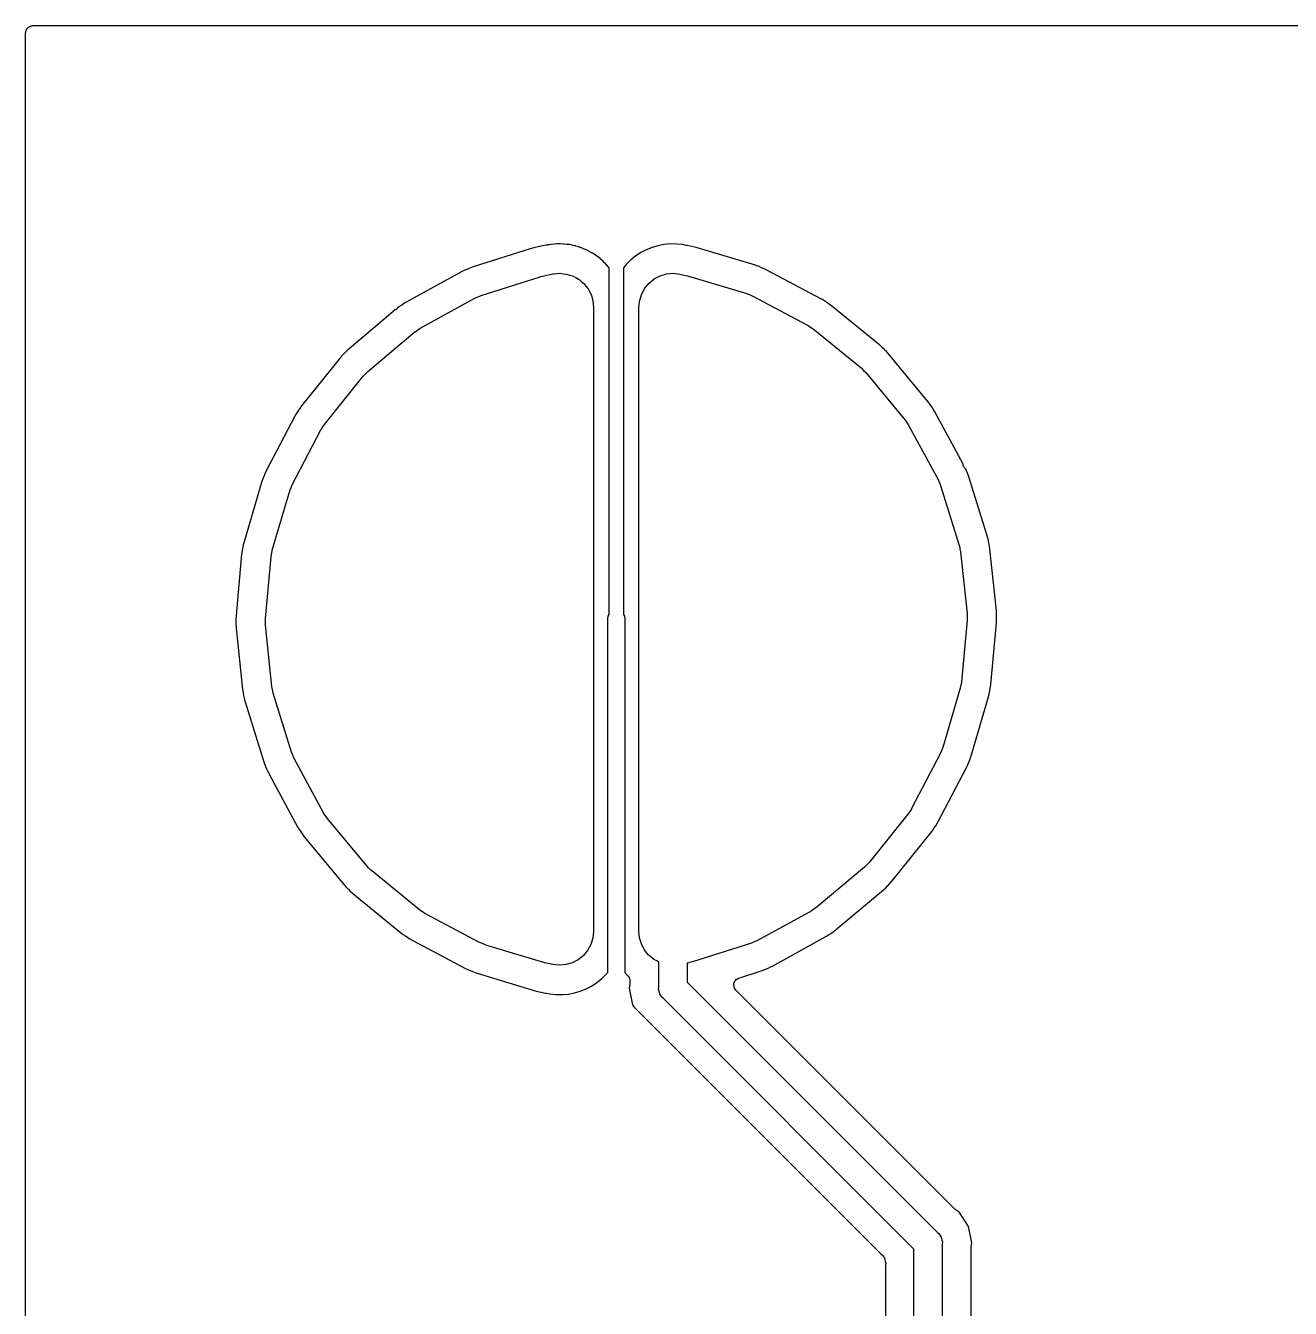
# Model space of a CAD drawing. Extents: x 40 to 174, y -137 to -40.
# Drawn here: x 39.58 to 61.89, y -62.15 to -39.53 of the extents above; entities that cross this region are included whole.
import ezdxf

# ---------------------------------------------------------------- set-up
doc = ezdxf.new("R2010")
doc.units = 0
doc.header["$MEASUREMENT"] = 0
doc.layers.add('BLACK', color=7, linetype='CONTINUOUS')

msp = doc.modelspace()

# ---------------------------------------------------------------- linework, layer by layer
at = {"layer": 'BLACK', "linetype": 'CONTINUOUS'}
for p, q in [((39.6072, -39.588), (39.6127, -39.5784)), ((39.6127, -39.5784), (39.6212, -39.5712)), ((39.6212, -39.5712), (39.6284, -39.5627)), ((39.6284, -39.5627), (39.638, -39.5572)), ((39.638, -39.5572), (39.6465, -39.55)), ((39.6465, -39.55), (39.6569, -39.5462)), ((39.6569, -39.5462), (39.6666, -39.5407)), ((39.6666, -39.5407), (39.6775, -39.5387)), ((39.6775, -39.5387), (39.6879, -39.5349)), ((39.6879, -39.5349), (39.6991, -39.5349)), ((39.6991, -39.5349), (39.71, -39.533)), ((39.71, -39.533), (153.54, -39.533)), ((39.583, -39.66), (39.5849, -39.6491)), ((39.583, -136.54), (39.583, -39.66)), ((39.5849, -39.6379), (39.5887, -39.6275)), ((39.5849, -39.6491), (39.5849, -39.6379)), ((39.5887, -39.6275), (39.5907, -39.6166)), ((39.5907, -39.6166), (39.5962, -39.6069)), ((39.5962, -39.6069), (39.6, -39.5965)), ((39.6, -39.5965), (39.6072, -39.588)), ((48.766, -43.4041), (48.6236, -43.4322)), ((48.7689, -43.4046), (48.766, -43.4041)), ((48.7799, -43.4025), (48.7689, -43.4046)), ((48.7911, -43.4023), (48.7799, -43.4025)), ((48.7914, -43.4023), (48.7911, -43.4023)), ((48.8017, -43.3984), (48.7914, -43.4023)), ((48.8122, -43.3964), (48.8017, -43.3984)), ((48.8125, -43.3963), (48.8122, -43.3964)), ((48.8122, -43.3964), (48.8122, -43.3964)), ((48.8126, -43.3963), (48.8125, -43.3963)), ((48.8459, -43.3917), (48.8126, -43.3963)), ((48.8461, -43.3917), (48.8459, -43.3917)), ((48.8462, -43.3917), (48.8461, -43.3917)), ((48.8523, -43.3908), (48.8462, -43.3917)), ((48.9026, -43.3867), (48.8523, -43.3908)), ((48.903, -43.3865), (48.9026, -43.3867)), ((48.9035, -43.3866), (48.903, -43.3865)), ((48.9508, -43.3823), (48.9035, -43.3866)), ((48.9521, -43.3823), (48.9508, -43.3823)), ((48.9536, -43.382), (48.9521, -43.3823)), ((48.9554, -43.3819), (48.9536, -43.382)), ((49.0115, -43.3827), (48.9554, -43.3819)), ((49.012, -43.3826), (49.0115, -43.3827)), ((49.0125, -43.3827), (49.012, -43.3826)), ((49.0689, -43.3831), (49.0125, -43.3827)), ((49.0706, -43.3833), (49.0689, -43.3831)), ((49.0722, -43.3836), (49.0706, -43.3833)), ((49.0734, -43.3836), (49.0722, -43.3836)), ((49.1206, -43.3889), (49.0734, -43.3836)), ((49.1211, -43.3889), (49.1206, -43.3889)), ((49.1216, -43.389), (49.1211, -43.3889)), ((49.1689, -43.394), (49.1216, -43.389)), ((49.1701, -43.3943), (49.1689, -43.394)), ((49.1716, -43.3943), (49.1701, -43.3943)), ((49.1734, -43.3945), (49.1716, -43.3943)), ((49.2287, -43.4063), (49.1734, -43.3945)), ((49.2292, -43.4063), (49.2287, -43.4063)), ((49.2296, -43.4065), (49.2292, -43.4063)), ((49.2845, -43.4178), (49.2296, -43.4065)), ((49.2863, -43.4183), (49.2845, -43.4178)), ((49.2877, -43.4189), (49.2863, -43.4183)), ((49.2889, -43.4191), (49.2877, -43.4189)), ((49.3341, -43.4335), (49.2889, -43.4191)), ((50.7347, -43.4131), (50.6342, -43.4427)), ((50.8466, -43.3918), (50.7347, -43.4131)), ((50.9508, -43.3823), (50.8466, -43.3918)), ((51.0648, -43.3831), (50.9508, -43.3823)), ((51.1689, -43.394), (51.0648, -43.3831)), ((51.2338, -43.4073), (51.1689, -43.394)), ((51.2405, -43.4075), (51.2338, -43.4073)), ((51.247, -43.4093), (51.2405, -43.4075)), ((51.251, -43.4097), (51.247, -43.4093)), ((51.3567, -43.4307), (51.251, -43.4097)), ((48.4982, -43.4642), (47.4614, -43.7932)), ((48.5022, -43.4629), (48.4982, -43.4642)), ((48.5067, -43.4615), (48.5022, -43.4629)), ((48.5654, -43.4467), (48.5067, -43.4615)), ((48.5655, -43.4466), (48.5654, -43.4467)), ((48.5682, -43.446), (48.5655, -43.4466)), ((48.5684, -43.4459), (48.5682, -43.446)), ((48.5687, -43.4459), (48.5684, -43.4459)), ((48.6236, -43.4322), (48.5687, -43.4459)), ((49.3346, -43.4336), (49.3341, -43.4335)), ((49.3351, -43.4338), (49.3346, -43.4336)), ((49.3805, -43.4479), (49.3351, -43.4338)), ((49.3816, -43.4484), (49.3805, -43.4479)), ((49.3832, -43.4487), (49.3816, -43.4484)), ((49.3849, -43.4492), (49.3832, -43.4487)), ((49.4366, -43.4715), (49.3849, -43.4492)), ((49.4371, -43.4716), (49.4366, -43.4715)), ((49.4375, -43.4719), (49.4371, -43.4716)), ((49.4893, -43.4936), (49.4375, -43.4719)), ((49.4909, -43.4945), (49.4893, -43.4936)), ((49.4922, -43.4954), (49.4909, -43.4945)), ((49.4933, -43.4958), (49.4922, -43.4954)), ((49.535, -43.5188), (49.4933, -43.4958)), ((49.5355, -43.519), (49.535, -43.5188)), ((49.5359, -43.5193), (49.5355, -43.519)), ((49.5776, -43.5418), (49.5359, -43.5193)), ((49.5785, -43.5425), (49.5776, -43.5418)), ((49.5799, -43.5431), (49.5785, -43.5425)), ((49.5816, -43.544), (49.5799, -43.5431)), ((49.6279, -43.5758), (49.5816, -43.544)), ((49.6284, -43.576), (49.6279, -43.5758)), ((49.6287, -43.5763), (49.6284, -43.576)), ((49.6755, -43.6079), (49.6287, -43.5763)), ((49.677, -43.6091), (49.6755, -43.6079)), ((49.678, -43.6101), (49.677, -43.6091)), ((49.679, -43.6108), (49.678, -43.6101)), ((49.7153, -43.6413), (49.679, -43.6108)), ((49.7157, -43.6415), (49.7153, -43.6413)), ((49.716, -43.6419), (49.7157, -43.6415)), ((49.7527, -43.6723), (49.716, -43.6419)), ((50.3405, -43.5962), (50.2589, -43.6618)), ((50.4358, -43.5338), (50.3405, -43.5962)), ((50.5286, -43.4853), (50.4358, -43.5338)), ((50.6342, -43.4427), (50.5286, -43.4853)), ((51.412, -43.4444), (51.3567, -43.4307)), ((52.4535, -43.7588), (51.412, -43.4444)), ((47.2651, -43.8761), (47.2609, -43.8784)), ((47.3203, -43.8499), (47.2651, -43.8761)), ((47.3634, -43.8321), (47.3203, -43.8499)), ((47.3642, -43.8316), (47.3634, -43.8321)), ((47.3651, -43.8314), (47.3642, -43.8316)), ((47.408, -43.8131), (47.3651, -43.8314)), ((47.4614, -43.7932), (47.408, -43.8131)), ((49.7535, -43.673), (49.7527, -43.6723)), ((49.7546, -43.6738), (49.7535, -43.673)), ((49.7561, -43.6751), (49.7546, -43.6738)), ((49.7953, -43.7152), (49.7561, -43.6751)), ((49.7957, -43.7155), (49.7953, -43.7152)), ((49.796, -43.7159), (49.7957, -43.7155)), ((49.8359, -43.7561), (49.796, -43.7159)), ((49.8372, -43.7576), (49.8359, -43.7561)), ((49.838, -43.7588), (49.8372, -43.7576)), ((49.8388, -43.7596), (49.838, -43.7588)), ((49.8684, -43.7966), (49.8388, -43.7596)), ((49.8688, -43.7969), (49.8684, -43.7966)), ((49.8691, -43.7973), (49.8688, -43.7969)), ((49.875, -43.8046), (49.8691, -43.7973)), ((49.875, -49.9165), (49.875, -43.8046)), ((50.1775, -43.7415), (50.125, -43.8041)), ((50.125, -43.8041), (50.125, -49.9165)), ((50.2589, -43.6618), (50.1775, -43.7415)), ((52.4572, -43.7599), (52.4535, -43.7588)), ((52.4618, -43.7613), (52.4572, -43.7599)), ((52.5192, -43.7825), (52.4618, -43.7613)), ((52.5621, -43.8008), (52.5192, -43.7825)), ((52.563, -43.801), (52.5621, -43.8008)), ((52.5637, -43.8015), (52.563, -43.801)), ((52.6069, -43.8193), (52.5637, -43.8015)), ((52.6585, -43.8436), (52.6069, -43.8193)), ((53.619, -44.3542), (52.6585, -43.8436)), ((47.2574, -43.8803), (46.3042, -44.4044)), ((47.2609, -43.8784), (47.2574, -43.8803)), ((47.6159, -44.2902), (48.6558, -43.9602)), ((48.6558, -43.9602), (48.6638, -43.9577)), ((48.6638, -43.9577), (48.6929, -43.952)), ((48.6929, -43.952), (48.7212, -43.9434)), ((48.7212, -43.9434), (48.8839, -43.9113)), ((48.8839, -43.9113), (48.8874, -43.9107)), ((48.8874, -43.9107), (48.8876, -43.9106)), ((48.8876, -43.9106), (48.8877, -43.9106)), ((48.8877, -43.9106), (48.8922, -43.9098)), ((48.8922, -43.9098), (48.9483, -43.9051)), ((48.9483, -43.9051), (49.0042, -43.9)), ((49.0042, -43.9), (49.0065, -43.9003)), ((49.0065, -43.9003), (49.0088, -43.9001)), ((49.0088, -43.9001), (49.0648, -43.9064)), ((49.0648, -43.9064), (49.1206, -43.9123)), ((49.1206, -43.9123), (49.1229, -43.9129)), ((49.1229, -43.9129), (49.1252, -43.9132)), ((49.1252, -43.9132), (49.1788, -43.9303)), ((49.1788, -43.9303), (49.2325, -43.9469)), ((49.2325, -43.9469), (49.2346, -43.948)), ((49.2346, -43.948), (49.2368, -43.9487)), ((49.2368, -43.9487), (49.286, -43.9758)), ((49.286, -43.9758), (49.3355, -44.0026)), ((49.3355, -44.0026), (49.3373, -44.0041)), ((49.3373, -44.0041), (49.3394, -44.0052)), ((49.3394, -44.0052), (49.3824, -44.0413)), ((49.3824, -44.0413), (49.4257, -44.0772)), ((49.4257, -44.0772), (49.4272, -44.079)), ((49.4272, -44.079), (49.429, -44.0805)), ((49.429, -44.0805), (49.4642, -44.1243)), ((50.5049, -44.161), (50.5802, -44.0713)), ((50.5802, -44.0713), (50.6715, -43.9979)), ((50.6715, -43.9979), (50.7752, -43.9437)), ((50.7752, -43.9437), (50.8876, -43.9106)), ((50.8876, -43.9106), (51.0042, -43.9)), ((51.0042, -43.9), (51.1206, -43.9123)), ((51.1206, -43.9123), (51.1426, -43.9191)), ((51.1426, -43.9191), (51.1438, -43.9191)), ((51.1438, -43.9191), (51.2587, -43.9418)), ((51.2587, -43.9418), (52.3032, -44.257)), ((47.5156, -44.3323), (47.5659, -44.3116)), ((47.5659, -44.3116), (47.6159, -44.2902)), ((49.4642, -44.1243), (49.4998, -44.168)), ((49.4998, -44.168), (49.5009, -44.17)), ((49.5009, -44.17), (49.5023, -44.1719)), ((49.5023, -44.1719), (49.5283, -44.2216)), ((49.5283, -44.2216), (49.5547, -44.2714)), ((49.5547, -44.2714), (49.5554, -44.2736)), ((49.5554, -44.2736), (49.5565, -44.2757)), ((49.5565, -44.2757), (49.5723, -44.3295)), ((50.4131, -44.3753), (50.4485, -44.2636)), ((50.4485, -44.2636), (50.5049, -44.161)), ((52.3032, -44.257), (52.3112, -44.2595)), ((52.3112, -44.2595), (52.3612, -44.281)), ((52.3612, -44.281), (52.4114, -44.3017)), ((52.4114, -44.3017), (53.3748, -44.8138)), ((46.1017, -44.5458), (45.2877, -45.2289)), ((46.1049, -44.5446), (46.1017, -44.5458)), ((46.1129, -44.5379), (46.1049, -44.5446)), ((46.1219, -44.5328), (46.1129, -44.5379)), ((46.1254, -44.53), (46.1219, -44.5328)), ((46.1328, -44.5214), (46.1254, -44.53)), ((46.1416, -44.5141), (46.1328, -44.5214)), ((46.142, -44.5134), (46.1416, -44.5141)), ((46.1768, -44.4875), (46.142, -44.5134)), ((46.2156, -44.4617), (46.1768, -44.4875)), ((46.2163, -44.4611), (46.2156, -44.4617)), ((46.2171, -44.4607), (46.2163, -44.4611)), ((46.2556, -44.4343), (46.2171, -44.4607)), ((46.3042, -44.4044), (46.2556, -44.4343)), ((46.5523, -44.862), (47.5083, -44.3363)), ((47.5083, -44.3363), (47.5156, -44.3323)), ((49.5723, -44.3295), (49.5886, -44.3835)), ((49.5886, -44.3835), (49.5888, -44.3858)), ((49.5888, -44.3858), (49.5895, -44.388)), ((49.5895, -44.388), (49.5945, -44.4439)), ((49.5945, -44.4439), (49.6, -44.5)), ((49.6, -44.5), (49.6, -55.5)), ((50.4, -44.5), (50.4001, -44.4916)), ((50.4, -55.5), (50.4, -44.5)), ((50.4001, -44.4916), (50.4131, -44.3753)), ((53.6223, -44.356), (53.619, -44.3542)), ((53.6267, -44.3583), (53.6223, -44.356)), ((53.6789, -44.3902), (53.6267, -44.3583)), ((53.7173, -44.4165), (53.6789, -44.3902)), ((53.7181, -44.4169), (53.7173, -44.4165)), ((53.7188, -44.4175), (53.7181, -44.4169)), ((53.7577, -44.4433), (53.7188, -44.4175)), ((53.8036, -44.4772), (53.7577, -44.4433)), ((54.6467, -45.1646), (53.8036, -44.4772)), ((45.6199, -45.6295), (46.4556, -44.9282)), ((46.4556, -44.9281), (46.4621, -44.9228)), ((46.4556, -44.9282), (46.4556, -44.9281)), ((46.4556, -44.9281), (46.4556, -44.9281)), ((46.4621, -44.9228), (46.5074, -44.8927)), ((46.5074, -44.8927), (46.5523, -44.862)), ((53.3748, -44.8138), (53.3822, -44.8178)), ((53.3822, -44.8178), (53.4271, -44.8485)), ((53.4271, -44.8485), (53.4723, -44.8786)), ((53.4723, -44.8786), (54.3179, -45.568)), ((45.2877, -45.2289), (45.2459, -45.2676)), ((54.6499, -45.1673), (54.6467, -45.1646)), ((54.6534, -45.1702), (54.6499, -45.1673)), ((54.6985, -45.2116), (54.6534, -45.1702)), ((54.7311, -45.2449), (54.6985, -45.2116)), ((45.1115, -45.413), (44.4508, -46.235)), ((45.1132, -45.4115), (45.1115, -45.413)), ((45.1214, -45.4065), (45.1132, -45.4115)), ((45.1293, -45.3967), (45.1214, -45.4065)), ((45.1386, -45.3881), (45.1293, -45.3967)), ((45.1413, -45.3846), (45.1386, -45.3881)), ((45.1454, -45.3766), (45.1413, -45.3846)), ((45.1475, -45.3741), (45.1454, -45.3766)), ((45.1512, -45.3694), (45.1475, -45.3741)), ((45.1534, -45.3632), (45.1512, -45.3694)), ((45.1789, -45.3351), (45.1534, -45.3632)), ((45.2119, -45.3023), (45.1789, -45.3351)), ((45.2125, -45.3015), (45.2119, -45.3023)), ((45.2132, -45.301), (45.2125, -45.3015)), ((45.2459, -45.2676), (45.2132, -45.301)), ((54.7318, -45.2454), (54.7311, -45.2449)), ((54.7323, -45.2462), (54.7318, -45.2454)), ((54.7655, -45.279), (54.7323, -45.2462)), ((54.8039, -45.3212), (54.7655, -45.279)), ((55.4973, -46.1592), (54.8039, -45.3212)), ((45.5433, -45.7067), (45.5819, -45.6683)), ((45.5819, -45.6683), (45.6199, -45.6295)), ((54.3179, -45.568), (54.3243, -45.5734)), ((54.3243, -45.5734), (54.3624, -45.6123)), ((54.3624, -45.6123), (54.401, -45.6506)), ((54.401, -45.6506), (55.0965, -46.4911)), ((44.8545, -46.5635), (45.538, -45.7132)), ((45.538, -45.7132), (45.5433, -45.7067)), ((45.538, -45.7132), (45.538, -45.7132)), ((45.538, -45.7132), (45.538, -45.7132)), ((44.3646, -46.3604), (44.3331, -46.4128)), ((44.3907, -46.3217), (44.3646, -46.3604)), ((44.3911, -46.3209), (44.3907, -46.3217)), ((44.3917, -46.3203), (44.3911, -46.3209)), ((44.4172, -46.2812), (44.3917, -46.3203)), ((44.4508, -46.235), (44.4172, -46.2812)), ((55.4998, -46.1622), (55.4973, -46.1592)), ((55.5029, -46.166), (55.4998, -46.1622)), ((55.5391, -46.2154), (55.5029, -46.166)), ((55.5646, -46.2544), (55.5391, -46.2154)), ((55.5652, -46.255), (55.5646, -46.2544)), ((55.5655, -46.2558), (55.5652, -46.255)), ((55.5917, -46.2946), (55.5655, -46.2558)), ((55.6212, -46.3434), (55.5917, -46.2946)), ((56.114, -47.2546), (55.6212, -46.3434)), ((44.3291, -46.4204), (43.8252, -47.3846)), ((44.331, -46.4169), (44.3291, -46.4204)), ((44.3291, -46.4204), (44.3291, -46.4204)), ((44.3331, -46.4128), (44.331, -46.4169)), ((44.8247, -46.609), (44.8545, -46.5635)), ((55.0965, -46.4911), (55.1018, -46.4976)), ((55.1018, -46.4976), (55.1316, -46.5432)), ((55.1316, -46.5432), (55.162, -46.5882)), ((55.162, -46.5882), (55.6809, -47.5479)), ((44.285, -47.6284), (44.7903, -46.6615)), ((44.7903, -46.6615), (44.7943, -46.6541)), ((44.7943, -46.6541), (44.8247, -46.609)), ((56.1138, -47.2579), (56.114, -47.2546)), ((56.1176, -47.2715), (56.1138, -47.2579)), ((43.7831, -47.4813), (43.765, -47.5242)), ((43.7832, -47.4805), (43.7831, -47.4813)), ((43.7837, -47.4797), (43.7832, -47.4805)), ((43.8012, -47.4363), (43.7837, -47.4797)), ((43.8252, -47.3846), (43.8012, -47.4363)), ((56.1197, -47.2855), (56.1176, -47.2715)), ((56.1213, -47.2885), (56.1197, -47.2855)), ((56.1213, -47.2887), (56.1213, -47.2885)), ((56.1236, -47.293), (56.1213, -47.2887)), ((56.1257, -47.3004), (56.1236, -47.293)), ((56.1276, -47.3043), (56.1257, -47.3004)), ((56.1356, -47.3155), (56.1276, -47.3043)), ((56.142, -47.3276), (56.1356, -47.3155)), ((56.1483, -47.3333), (56.142, -47.3276)), ((56.1533, -47.3402), (56.1483, -47.3333)), ((56.16, -47.3448), (56.1533, -47.3402)), ((56.1687, -47.3634), (56.16, -47.3448)), ((56.1861, -47.4065), (56.1687, -47.3634)), ((56.1866, -47.4073), (56.1861, -47.4065)), ((56.1868, -47.4082), (56.1866, -47.4073)), ((56.2049, -47.4512), (56.1868, -47.4082)), ((56.2244, -47.5048), (56.2049, -47.4512)), ((43.7418, -47.5902), (43.4348, -48.6337)), ((43.743, -47.5862), (43.7418, -47.5902)), ((43.7443, -47.5818), (43.743, -47.5862)), ((43.765, -47.5242), (43.7443, -47.5818)), ((44.2435, -47.7289), (44.2646, -47.6788)), ((44.2646, -47.6788), (44.285, -47.6284)), ((55.6809, -47.5479), (55.681, -47.5479)), ((55.681, -47.5479), (55.681, -47.5479)), ((55.681, -47.5479), (55.6849, -47.5553)), ((55.6849, -47.5553), (55.7053, -47.6057)), ((55.7053, -47.6057), (55.7263, -47.6558)), ((55.7263, -47.6558), (56.049, -48.698)), ((56.5461, -48.5437), (56.2244, -47.5048)), ((43.9332, -48.7836), (44.2411, -47.737)), ((44.2411, -47.737), (44.2435, -47.7289)), ((56.5473, -48.5478), (56.5461, -48.5437)), ((56.5487, -48.5524), (56.5473, -48.5478)), ((56.5633, -48.6117), (56.5487, -48.5524)), ((56.572, -48.6574), (56.5633, -48.6117)), ((43.3933, -48.8477), (43.3929, -48.8518)), ((43.3938, -48.8429), (43.3933, -48.8477)), ((43.4029, -48.7824), (43.3938, -48.8429)), ((43.4122, -48.7368), (43.4029, -48.7824)), ((43.4123, -48.7359), (43.4122, -48.7368)), ((43.4126, -48.7351), (43.4123, -48.7359)), ((43.4213, -48.6892), (43.4126, -48.7351)), ((43.4348, -48.6337), (43.4213, -48.6892)), ((43.912, -48.8903), (43.923, -48.837)), ((43.923, -48.837), (43.9332, -48.7836)), ((56.049, -48.698), (56.0515, -48.706)), ((56.0515, -48.706), (56.0617, -48.7594)), ((56.0617, -48.7594), (56.0726, -48.8127)), ((56.0726, -48.8127), (56.1867, -49.8977)), ((56.5724, -48.6583), (56.572, -48.6574)), ((56.5724, -48.6592), (56.5724, -48.6583)), ((56.5818, -48.705), (56.5724, -48.6592)), ((56.5905, -48.7614), (56.5818, -48.705)), ((56.7043, -49.8431), (56.5905, -48.7614)), ((43.3929, -48.8518), (43.2944, -49.9349)), ((43.8124, -49.9852), (43.9112, -48.8986)), ((43.9112, -48.8986), (43.912, -48.8903)), ((43.2944, -49.9349), (43.292, -49.9919)), ((49.85, -49.9869), (49.8569, -49.9479)), ((49.8569, -49.9479), (49.875, -49.9165)), ((50.125, -49.9165), (50.1431, -49.9479)), ((50.1431, -49.9479), (50.15, -49.9869)), ((56.1867, -49.8977), (56.1876, -49.9061)), ((56.1876, -49.9061), (56.1872, -49.9605)), ((56.1872, -49.9605), (56.1876, -50.0148)), ((56.7047, -49.8471), (56.7043, -49.8431)), ((56.7052, -49.8519), (56.7047, -49.8471)), ((56.708, -49.913), (56.7052, -49.8519)), ((56.7076, -49.9596), (56.708, -49.913)), ((56.7078, -49.9604), (56.7076, -49.9596)), ((56.7076, -49.9613), (56.7078, -49.9604)), ((56.7078, -49.9906), (56.7076, -49.9613)), ((43.292, -49.9919), (43.2924, -50.0386)), ((43.2924, -50.0404), (43.292, -50.087)), ((43.292, -50.087), (43.2948, -50.1481)), ((43.2924, -50.0386), (43.2922, -50.0395)), ((43.2922, -50.0395), (43.2924, -50.0404)), ((43.2948, -50.1481), (43.2953, -50.1529)), ((43.2953, -50.1529), (43.2957, -50.1569)), ((43.2957, -50.1569), (43.4095, -51.2386)), ((43.8128, -50.0395), (43.8124, -49.9852)), ((43.8124, -50.0939), (43.8128, -50.0395)), ((43.8133, -50.1023), (43.8124, -50.0939)), ((43.9274, -51.1873), (43.8133, -50.1023)), ((49.85, -56.2256), (49.85, -49.9869)), ((50.15, -49.9869), (50.15, -56.2264)), ((56.1876, -50.0148), (56.0888, -51.1014)), ((56.6071, -51.1481), (56.7056, -50.0651)), ((56.7056, -50.0651), (56.708, -50.008)), ((56.708, -50.008), (56.7078, -49.9906)), ((56.088, -51.1097), (56.077, -51.163)), ((56.0888, -51.1014), (56.088, -51.1097)), ((43.4095, -51.2386), (43.4182, -51.295)), ((43.4182, -51.295), (43.4276, -51.3409)), ((43.9383, -51.2406), (43.9274, -51.1873)), ((43.9485, -51.294), (43.9383, -51.2406)), ((43.951, -51.302), (43.9485, -51.294)), ((44.2737, -52.3442), (43.951, -51.302)), ((56.0668, -51.2164), (55.7589, -52.263)), ((56.077, -51.163), (56.0668, -51.2164)), ((56.5652, -51.3663), (56.5787, -51.3108)), ((56.5787, -51.3108), (56.5874, -51.2649)), ((56.5874, -51.2649), (56.5877, -51.2641)), ((56.5877, -51.2641), (56.5878, -51.2632)), ((56.5878, -51.2632), (56.5971, -51.2176)), ((56.5971, -51.2176), (56.6062, -51.1571)), ((56.6062, -51.1571), (56.6067, -51.1523)), ((56.6067, -51.1523), (56.6071, -51.1481)), ((43.4276, -51.3409), (43.4277, -51.3418)), ((43.4277, -51.3418), (43.428, -51.3426)), ((43.428, -51.3426), (43.4367, -51.3883)), ((43.4367, -51.3883), (43.4513, -51.4476)), ((43.4513, -51.4476), (43.4526, -51.452)), ((43.4526, -51.452), (43.4539, -51.4563)), ((43.4539, -51.4563), (43.7756, -52.4952)), ((56.2582, -52.4098), (56.5652, -51.3663)), ((44.2947, -52.3943), (44.2737, -52.3442)), ((44.3151, -52.4447), (44.2947, -52.3943)), ((44.319, -52.4521), (44.3151, -52.4447)), ((44.838, -53.4118), (44.319, -52.4521)), ((44.319, -52.4521), (44.319, -52.4521)), ((44.319, -52.4521), (44.319, -52.4521)), ((55.715, -52.3716), (55.2097, -53.3385)), ((55.7354, -52.3212), (55.715, -52.3716)), ((55.7565, -52.2711), (55.7354, -52.3212)), ((55.7589, -52.263), (55.7565, -52.2711)), ((56.235, -52.4758), (56.2557, -52.4182)), ((56.2557, -52.4182), (56.2571, -52.4136)), ((56.2571, -52.4136), (56.2582, -52.4098)), ((43.7756, -52.4952), (43.7951, -52.5488)), ((43.7951, -52.5488), (43.8132, -52.5919)), ((43.8132, -52.5919), (43.8134, -52.5927)), ((43.8134, -52.5927), (43.8139, -52.5935)), ((43.8139, -52.5935), (43.8313, -52.6366)), ((43.8313, -52.6366), (43.8474, -52.671)), ((43.8474, -52.671), (43.8523, -52.6754)), ((43.8523, -52.6754), (43.8568, -52.684)), ((43.8568, -52.684), (43.8629, -52.6914)), ((43.8629, -52.6914), (43.8651, -52.6953)), ((43.8651, -52.6953), (43.8691, -52.7067)), ((55.671, -53.5793), (56.1748, -52.6154)), ((56.1748, -52.6154), (56.1988, -52.5637)), ((56.1988, -52.5637), (56.2163, -52.5203)), ((56.2163, -52.5203), (56.2167, -52.5196)), ((56.2167, -52.5196), (56.2169, -52.5187)), ((56.2169, -52.5187), (56.235, -52.4758)), ((43.8691, -52.7067), (43.8749, -52.7174)), ((43.8749, -52.7174), (43.8764, -52.7274)), ((43.8764, -52.7274), (43.8766, -52.7281)), ((43.8766, -52.7281), (44.3788, -53.6566)), ((55.2057, -53.3459), (55.1753, -53.391)), ((55.2097, -53.3385), (55.2057, -53.3459)), ((44.8684, -53.4568), (44.838, -53.4118)), ((44.8982, -53.5024), (44.8684, -53.4568)), ((44.9035, -53.5089), (44.8982, -53.5024)), ((45.599, -54.3494), (44.9035, -53.5089)), ((55.1455, -53.4365), (54.462, -54.2868)), ((55.1753, -53.391), (55.1455, -53.4365)), ((55.6354, -53.6396), (55.6668, -53.5873)), ((55.6668, -53.5873), (55.669, -53.5831)), ((55.669, -53.5831), (55.671, -53.5793)), ((44.3788, -53.6566), (44.4083, -53.7054)), ((44.4083, -53.7054), (44.4344, -53.7441)), ((44.4344, -53.7441), (44.4348, -53.745)), ((44.4348, -53.745), (44.4354, -53.7456)), ((44.4354, -53.7456), (44.4609, -53.7846)), ((44.4609, -53.7846), (44.4971, -53.834)), ((54.8678, -54.6127), (55.5492, -53.765)), ((55.5492, -53.765), (55.5828, -53.7188)), ((55.5828, -53.7188), (55.6083, -53.6797)), ((55.6083, -53.6797), (55.6089, -53.6791)), ((55.6089, -53.6791), (55.6093, -53.6783)), ((55.6093, -53.6783), (55.6354, -53.6396)), ((44.4971, -53.834), (44.5, -53.8375)), ((44.5, -53.8375), (44.5028, -53.841)), ((44.5028, -53.841), (45.1961, -54.6788)), ((45.6376, -54.3877), (45.599, -54.3494)), ((45.6757, -54.4266), (45.6376, -54.3877)), ((45.6821, -54.432), (45.6757, -54.4266)), ((46.5277, -55.1214), (45.6821, -54.432)), ((54.3801, -54.3705), (53.5444, -55.0718)), ((54.4181, -54.3316), (54.3801, -54.3705)), ((54.4567, -54.2933), (54.4181, -54.3316)), ((54.462, -54.2868), (54.4567, -54.2933)), ((45.1961, -54.6788), (45.2345, -54.721)), ((45.2345, -54.721), (45.2677, -54.7538)), ((54.7541, -54.7324), (54.7868, -54.699)), ((54.7868, -54.699), (54.7875, -54.6985)), ((54.7875, -54.6985), (54.788, -54.6977)), ((54.788, -54.6977), (54.8211, -54.6649)), ((54.8211, -54.6649), (54.8621, -54.6196)), ((54.8621, -54.6196), (54.8651, -54.616)), ((54.8651, -54.616), (54.8678, -54.6127)), ((45.2677, -54.7538), (45.2682, -54.7546)), ((45.2682, -54.7546), (45.2689, -54.7551)), ((45.2689, -54.7551), (45.3015, -54.7884)), ((45.3015, -54.7884), (45.3466, -54.8298)), ((45.3466, -54.8298), (45.3502, -54.8328)), ((45.3502, -54.8328), (45.3535, -54.8355)), ((45.3535, -54.8355), (46.1964, -55.5228)), ((53.8983, -55.4542), (54.7123, -54.7711)), ((54.7123, -54.7711), (54.7541, -54.7324)), ((46.5729, -55.1515), (46.5277, -55.1214)), ((46.6178, -55.1822), (46.5729, -55.1515)), ((46.6252, -55.1862), (46.6178, -55.1822)), ((53.4477, -55.138), (52.4917, -55.6637)), ((53.4926, -55.1073), (53.4477, -55.138)), ((53.5379, -55.0772), (53.4926, -55.1073)), ((53.5444, -55.0719), (53.5379, -55.0772)), ((53.5444, -55.0718), (53.5444, -55.0719)), ((53.5444, -55.0719), (53.5444, -55.0719)), ((47.5886, -55.6983), (46.6252, -55.1862)), ((46.6252, -55.1862), (46.6252, -55.1862)), ((46.6252, -55.1862), (46.6252, -55.1862)), ((46.1964, -55.5228), (46.2423, -55.5567)), ((46.2423, -55.5567), (46.2812, -55.5825)), ((46.2812, -55.5825), (46.2818, -55.5831)), ((46.2818, -55.5831), (46.2827, -55.5835)), ((46.2827, -55.5835), (46.3211, -55.6098)), ((46.3211, -55.6098), (46.3484, -55.6265)), ((46.3484, -55.6265), (46.3502, -55.628)), ((46.3502, -55.628), (46.3524, -55.6289)), ((46.3524, -55.6289), (46.3592, -55.6331)), ((46.3592, -55.6331), (46.3619, -55.6345)), ((46.3619, -55.6345), (46.3619, -55.6345)), ((46.3619, -55.6345), (46.3667, -55.6371)), ((49.5869, -55.6247), (49.5515, -55.7364)), ((49.5999, -55.5084), (49.5869, -55.6247)), ((49.6, -55.5), (49.5999, -55.5084)), ((50.4055, -55.556), (50.4, -55.5)), ((50.4105, -55.612), (50.4055, -55.556)), ((50.4112, -55.6142), (50.4105, -55.612)), ((50.4114, -55.6165), (50.4112, -55.6142)), ((50.4277, -55.6704), (50.4114, -55.6165)), ((52.7427, -56.1196), (53.6958, -55.5955)), ((53.6958, -55.5955), (53.7444, -55.5657)), ((53.7444, -55.5657), (53.7829, -55.5393)), ((53.7829, -55.5393), (53.7837, -55.5389)), ((53.7837, -55.5389), (53.7844, -55.5383)), ((53.7844, -55.5383), (53.8232, -55.5125)), ((53.8232, -55.5125), (53.858, -55.4866)), ((53.858, -55.4866), (53.8584, -55.4859)), ((53.8584, -55.4859), (53.8672, -55.4786)), ((53.8672, -55.4786), (53.8746, -55.47)), ((53.8746, -55.47), (53.8781, -55.4672)), ((53.8781, -55.4672), (53.8871, -55.4621)), ((53.8871, -55.4621), (53.8951, -55.4554)), ((53.8951, -55.4554), (53.8983, -55.4542)), ((46.3667, -55.6371), (46.3749, -55.6395)), ((46.3749, -55.6395), (46.3789, -55.6414)), ((46.3789, -55.6414), (46.3894, -55.6491)), ((46.3894, -55.6491), (46.4009, -55.6552)), ((46.4009, -55.6552), (46.4028, -55.6574)), ((46.4028, -55.6574), (47.3415, -56.1564)), ((47.6388, -55.719), (47.5886, -55.6983)), ((47.6888, -55.7405), (47.6388, -55.719)), ((47.6968, -55.743), (47.6888, -55.7405)), ((48.7413, -56.0582), (47.6968, -55.743)), ((49.4951, -55.839), (49.4198, -55.9287)), ((49.5515, -55.7364), (49.4951, -55.839)), ((50.4435, -55.7243), (50.4277, -55.6704)), ((50.4446, -55.7264), (50.4435, -55.7243)), ((50.4453, -55.7286), (50.4446, -55.7264)), ((50.4717, -55.7783), (50.4453, -55.7286)), ((50.4977, -55.8281), (50.4717, -55.7783)), ((50.4991, -55.83), (50.4977, -55.8281)), ((50.5002, -55.832), (50.4991, -55.83)), ((50.5358, -55.8756), (50.5002, -55.832)), ((52.3841, -55.7098), (51.3442, -56.0398)), ((52.4341, -55.6884), (52.3841, -55.7098)), ((52.4844, -55.6677), (52.4341, -55.6884)), ((52.4917, -55.6637), (52.4844, -55.6677)), ((48.8562, -56.0809), (48.7413, -56.0582)), ((48.8574, -56.0809), (48.8562, -56.0809)), ((48.8794, -56.0877), (48.8574, -56.0809)), ((48.9958, -56.1), (48.8794, -56.0877)), ((49.2248, -56.0563), (49.1124, -56.0894)), ((49.3285, -56.0021), (49.2248, -56.0563)), ((49.4198, -55.9287), (49.3285, -56.0021)), ((50.571, -55.9195), (50.5358, -55.8756)), ((50.5728, -55.921), (50.571, -55.9195)), ((50.5743, -55.9228), (50.5728, -55.921)), ((50.6176, -55.9586), (50.5743, -55.9228)), ((50.6606, -55.9948), (50.6176, -55.9586)), ((50.6627, -55.9959), (50.6606, -55.9948)), ((50.6645, -55.9974), (50.6627, -55.9959)), ((50.714, -56.0242), (50.6645, -55.9974)), ((50.75, -56.044), (50.714, -56.0242)), ((50.75, -56.4891), (50.75, -56.044)), ((51.2788, -56.0566), (51.25, -56.0623)), ((51.25, -56.0623), (51.25, -56.3964)), ((51.3071, -56.048), (51.2788, -56.0566)), ((51.3362, -56.0423), (51.3071, -56.048)), ((51.3442, -56.0398), (51.3362, -56.0423)), ((47.3415, -56.1564), (47.3931, -56.1807)), ((47.3931, -56.1807), (47.4363, -56.1985)), ((47.4363, -56.1985), (47.437, -56.199)), ((47.437, -56.199), (47.4379, -56.1992)), ((47.4379, -56.1992), (47.4808, -56.2175)), ((47.4808, -56.2175), (47.5382, -56.2387)), ((47.5382, -56.2387), (47.5428, -56.2401)), ((47.5428, -56.2401), (47.5464, -56.2412)), ((47.5464, -56.2412), (48.588, -56.5556)), ((49.1124, -56.0894), (48.9958, -56.1)), ((49.7411, -56.3382), (49.8225, -56.2585)), ((49.8225, -56.2585), (49.85, -56.2256)), ((50.15, -56.2264), (50.1612, -56.2404)), ((50.1612, -56.2404), (50.1621, -56.2413)), ((50.1621, -56.2413), (50.163, -56.2426)), ((50.163, -56.2426), (50.1641, -56.244)), ((50.1641, -56.244), (50.2038, -56.284)), ((50.2038, -56.284), (50.2041, -56.2844)), ((50.2041, -56.2844), (50.2046, -56.2847)), ((50.2046, -56.2847), (50.2058, -56.286)), ((50.2058, -56.286), (50.2086, -56.29)), ((50.2086, -56.29), (50.2123, -56.2931)), ((50.2123, -56.2931), (50.2209, -56.3081)), ((50.2209, -56.3081), (50.2307, -56.3224)), ((52.1609, -56.3267), (52.5386, -56.2068)), ((52.5386, -56.2068), (52.592, -56.1869)), ((52.592, -56.1869), (52.6349, -56.1686)), ((52.6349, -56.1686), (52.6358, -56.1683)), ((52.6358, -56.1683), (52.6366, -56.1679)), ((52.6366, -56.1679), (52.6797, -56.1501)), ((52.6797, -56.1501), (52.7348, -56.1239)), ((52.7348, -56.1239), (52.739, -56.1216)), ((52.739, -56.1216), (52.7427, -56.1196)), ((49.3658, -56.5573), (49.4714, -56.5146)), ((49.4714, -56.5146), (49.5641, -56.4662)), ((49.5641, -56.4662), (49.6595, -56.4038)), ((49.6595, -56.4038), (49.7411, -56.3382)), ((50.2396, -56.4376), (50.2272, -56.5)), ((50.2272, -56.5), (50.2396, -56.5624)), ((50.2307, -56.3224), (50.2319, -56.3271)), ((50.2319, -56.3271), (50.2343, -56.3313)), ((50.2343, -56.3313), (50.2373, -56.3484)), ((50.2373, -56.3484), (50.2416, -56.3651)), ((50.2398, -56.4251), (50.2396, -56.4376)), ((50.242, -56.4128), (50.2398, -56.4251)), ((50.2416, -56.3651), (50.2412, -56.37)), ((50.2412, -56.37), (50.242, -56.3748)), ((50.242, -56.3748), (50.242, -56.4128)), ((50.7471, -56.5221), (50.75, -56.4891)), ((50.7557, -56.5542), (50.7471, -56.5221)), ((51.25, -56.3964), (55.6691, -60.8155)), ((52.0728, -56.4588), (52.0745, -56.4397)), ((52.0735, -56.4616), (52.0728, -56.4588)), ((52.0734, -56.4645), (52.0735, -56.4616)), ((52.0792, -56.4828), (52.0734, -56.4645)), ((52.0745, -56.4397), (52.0753, -56.4205)), ((52.0753, -56.4205), (52.0764, -56.4178)), ((52.0764, -56.4178), (52.0766, -56.4149)), ((52.0766, -56.4149), (52.0848, -56.3974)), ((52.0842, -56.5014), (52.0792, -56.4828)), ((52.0859, -56.5038), (52.0842, -56.5014)), ((52.0848, -56.3974), (52.0921, -56.3797)), ((52.0868, -56.5066), (52.0859, -56.5038)), ((52.0985, -56.5218), (52.0868, -56.5066)), ((52.0921, -56.3797), (52.094, -56.3775)), ((52.094, -56.3775), (52.0953, -56.3749)), ((52.0953, -56.3749), (52.1089, -56.3613)), ((52.1095, -56.5375), (52.0985, -56.5218)), ((52.1089, -56.3613), (52.1218, -56.3471)), ((55.9744, -60.4024), (52.1095, -56.5375)), ((52.1218, -56.3471), (52.1244, -56.3458)), ((52.1244, -56.3458), (52.1265, -56.3437)), ((52.1265, -56.3437), (52.1439, -56.3356)), ((52.1439, -56.3356), (52.1609, -56.3267)), ((48.588, -56.5556), (48.6433, -56.5693)), ((48.6433, -56.5693), (48.749, -56.5903)), ((48.749, -56.5903), (48.753, -56.5907)), ((48.753, -56.5907), (48.7595, -56.5925)), ((48.7595, -56.5925), (48.7662, -56.5927)), ((48.7662, -56.5927), (48.8311, -56.606)), ((48.8311, -56.606), (48.9352, -56.6169)), ((48.9352, -56.6169), (49.0492, -56.6177)), ((49.0492, -56.6177), (49.1534, -56.6082)), ((49.1534, -56.6082), (49.2653, -56.5869)), ((49.2653, -56.5869), (49.3658, -56.5573)), ((50.2396, -56.5624), (50.2396, -56.5624)), ((50.2396, -56.5624), (50.286, -56.7958)), ((50.7615, -56.5868), (50.7557, -56.5542)), ((50.767, -56.5965), (50.7615, -56.5868)), ((50.7699, -56.6073), (50.767, -56.5965)), ((50.789, -56.6345), (50.7699, -56.6073)), ((50.8055, -56.6632), (50.789, -56.6345)), ((50.8309, -56.6845), (50.8055, -56.6632)), ((55.25, -61.1036), (50.8309, -56.6845)), ((50.286, -56.7958), (50.3095, -56.8309)), ((50.3095, -56.8309), (54.6691, -61.1905)), ((55.9846, -60.4095), (55.9744, -60.4024)), ((55.9936, -60.4182), (55.9846, -60.4095)), ((56.0465, -60.4535), (55.9936, -60.4182)), ((56.0818, -60.5064), (56.0465, -60.4535)), ((56.1163, -60.558), (56.0818, -60.5064)), ((56.214, -60.7042), (56.1163, -60.558)), ((56.1163, -60.558), (56.1163, -60.558)), ((55.6691, -60.8155), (55.6945, -60.8368)), ((55.6945, -60.8368), (55.711, -60.8655)), ((56.2604, -60.9376), (56.214, -60.7042)), ((55.711, -60.8655), (55.7301, -60.8927)), ((55.7301, -60.8927), (55.733, -60.9035)), ((55.733, -60.9035), (55.7385, -60.9132)), ((55.7385, -60.9132), (55.7443, -60.9458)), ((55.7443, -60.9458), (55.7529, -60.9779)), ((55.7529, -60.9779), (55.75, -61.0109)), ((55.75, -61.0109), (55.75, -62.9901)), ((56.2602, -61.0749), (56.2604, -61.0624)), ((56.2728, -61), (56.2604, -60.9376)), ((56.2604, -60.9376), (56.2604, -60.9376)), ((56.2604, -61.0624), (56.2728, -61)), ((54.6691, -61.1905), (54.6945, -61.2118)), ((54.6945, -61.2118), (54.711, -61.2405)), ((54.711, -61.2405), (54.7301, -61.2677)), ((54.7301, -61.2677), (54.733, -61.2785)), ((54.733, -61.2785), (54.7385, -61.2882)), ((54.7385, -61.2882), (54.7443, -61.3208)), ((55.25, -63.0069), (55.25, -61.1036)), ((56.258, -61.0872), (56.2602, -61.0749)), ((56.258, -62.5045), (56.258, -61.0872)), ((54.7443, -61.3208), (54.7529, -61.3529)), ((54.7529, -61.3529), (54.75, -61.3859)), ((54.75, -61.3859), (54.75, -63.0869))]:
    msp.add_line(p, q, dxfattribs=at)

doc.saveas('drawing.dxf')
